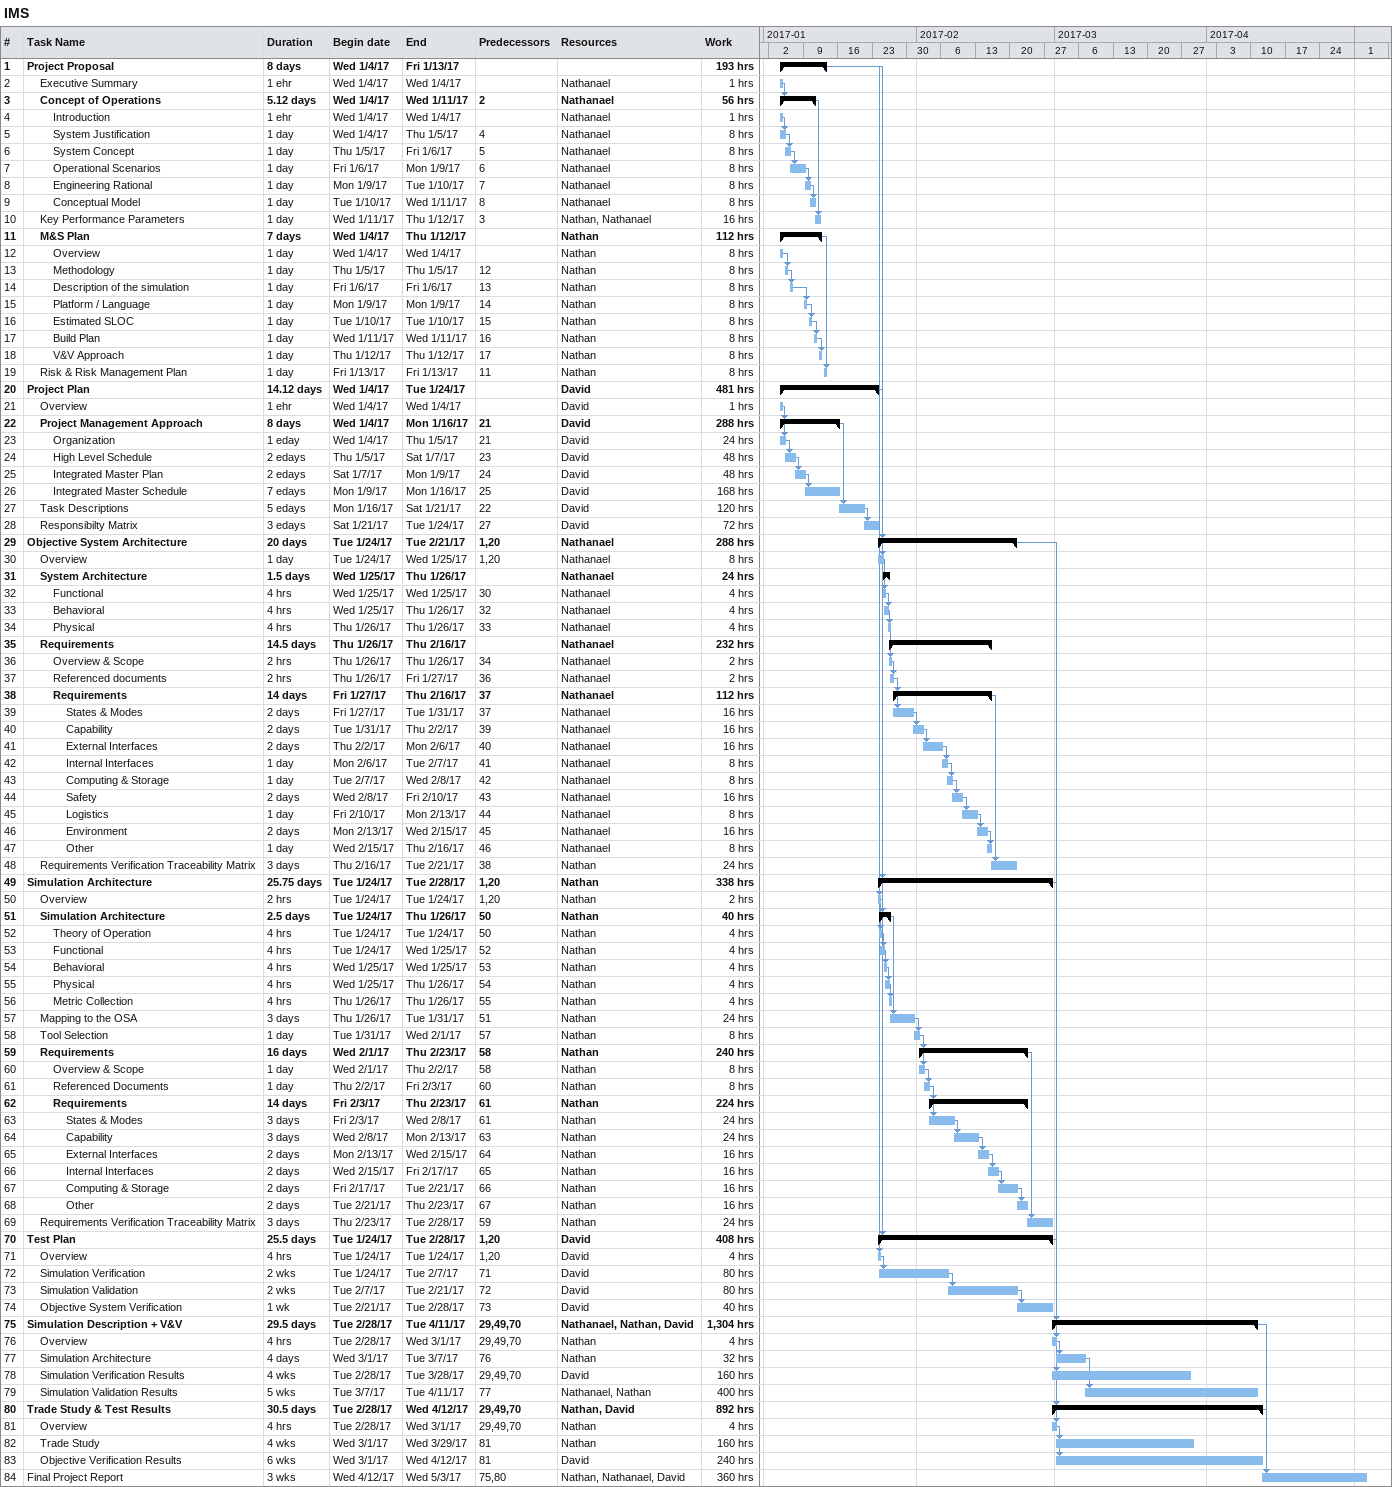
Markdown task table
IMS

| ID | Level | Task | Duration | Start | Finish | Predecessors | Resources | Work (h) |
|---|---|---|---|---|---|---|---|---|
| 1 | 1 | **Project Proposal** | 8d | 2017-01-04 | 2017-01-13 |  |  | 193 |
| 2 | 2 | Executive Summary | 1eh | 2017-01-04 | 2017-01-04 |  | Nathanael | 1 |
| 3 | 2 | **Concept of Operations** | 5.12d | 2017-01-04 | 2017-01-11 | 2 | Nathanael | 56 |
| 4 | 3 | Introduction | 1eh | 2017-01-04 | 2017-01-04 |  | Nathanael | 1 |
| 5 | 3 | System Justification | 1d | 2017-01-04 | 2017-01-05 | 4 | Nathanael | 8 |
| 6 | 3 | System Concept | 1d | 2017-01-05 | 2017-01-06 | 5 | Nathanael | 8 |
| 7 | 3 | Operational Scenarios | 1d | 2017-01-06 | 2017-01-09 | 6 | Nathanael | 8 |
| 8 | 3 | Engineering Rational | 1d | 2017-01-09 | 2017-01-10 | 7 | Nathanael | 8 |
| 9 | 3 | Conceptual Model | 1d | 2017-01-10 | 2017-01-11 | 8 | Nathanael | 8 |
| 10 | 2 | Key Performance Parameters | 1d | 2017-01-11 | 2017-01-12 | 3 | Nathan, Nathanael | 16 |
| 11 | 2 | **M&S Plan** | 7d | 2017-01-04 | 2017-01-12 |  | Nathan | 112 |
| 12 | 3 | Overview | 1d | 2017-01-04 | 2017-01-04 |  | Nathan | 8 |
| 13 | 3 | Methodology | 1d | 2017-01-05 | 2017-01-05 | 12 | Nathan | 8 |
| 14 | 3 | Description of the simulation | 1d | 2017-01-06 | 2017-01-06 | 13 | Nathan | 8 |
| 15 | 3 | Platform / Language | 1d | 2017-01-09 | 2017-01-09 | 14 | Nathan | 8 |
| 16 | 3 | Estimated SLOC | 1d | 2017-01-10 | 2017-01-10 | 15 | Nathan | 8 |
| 17 | 3 | Build Plan | 1d | 2017-01-11 | 2017-01-11 | 16 | Nathan | 8 |
| 18 | 3 | V&V Approach | 1d | 2017-01-12 | 2017-01-12 | 17 | Nathan | 8 |
| 19 | 2 | Risk & Risk Management Plan | 1d | 2017-01-13 | 2017-01-13 | 11 | Nathan | 8 |
| 20 | 1 | **Project Plan** | 14.12d | 2017-01-04 | 2017-01-24 |  | David | 481 |
| 21 | 2 | Overview | 1eh | 2017-01-04 | 2017-01-04 |  | David | 1 |
| 22 | 2 | **Project Management Approach** | 8d | 2017-01-04 | 2017-01-16 | 21 | David | 288 |
| 23 | 3 | Organization | 1ed | 2017-01-04 | 2017-01-05 | 21 | David | 24 |
| 24 | 3 | High Level Schedule | 2ed | 2017-01-05 | 2017-01-07 | 23 | David | 48 |
| 25 | 3 | Integrated Master Plan | 2ed | 2017-01-07 | 2017-01-09 | 24 | David | 48 |
| 26 | 3 | Integrated Master Schedule | 7ed | 2017-01-09 | 2017-01-16 | 25 | David | 168 |
| 27 | 2 | Task Descriptions | 5ed | 2017-01-16 | 2017-01-21 | 22 | David | 120 |
| 28 | 2 | Responsibilty Matrix | 3ed | 2017-01-21 | 2017-01-24 | 27 | David | 72 |
| 29 | 1 | **Objective System Architecture** | 20d | 2017-01-24 | 2017-02-21 | 1, 20 | Nathanael | 288 |
| 30 | 2 | Overview | 1d | 2017-01-24 | 2017-01-25 | 1, 20 | Nathanael | 8 |
| 31 | 2 | **System Architecture** | 1.5d | 2017-01-25 | 2017-01-26 |  | Nathanael | 24 |
| 32 | 3 | Functional | 4h | 2017-01-25 | 2017-01-25 | 30 | Nathanael | 4 |
| 33 | 3 | Behavioral | 4h | 2017-01-25 | 2017-01-26 | 32 | Nathanael | 4 |
| 34 | 3 | Physical | 4h | 2017-01-26 | 2017-01-26 | 33 | Nathanael | 4 |
| 35 | 2 | **Requirements** | 14.5d | 2017-01-26 | 2017-02-16 |  | Nathanael | 232 |
| 36 | 3 | Overview & Scope | 2h | 2017-01-26 | 2017-01-26 | 34 | Nathanael | 2 |
| 37 | 3 | Referenced documents | 2h | 2017-01-26 | 2017-01-27 | 36 | Nathanael | 2 |
| 38 | 3 | **Requirements** | 14d | 2017-01-27 | 2017-02-16 | 37 | Nathanael | 112 |
| 39 | 4 | States & Modes | 2d | 2017-01-27 | 2017-01-31 | 37 | Nathanael | 16 |
| 40 | 4 | Capability | 2d | 2017-01-31 | 2017-02-02 | 39 | Nathanael | 16 |
| 41 | 4 | External Interfaces | 2d | 2017-02-02 | 2017-02-06 | 40 | Nathanael | 16 |
| 42 | 4 | Internal Interfaces | 1d | 2017-02-06 | 2017-02-07 | 41 | Nathanael | 8 |
| 43 | 4 | Computing & Storage | 1d | 2017-02-07 | 2017-02-08 | 42 | Nathanael | 8 |
| 44 | 4 | Safety | 2d | 2017-02-08 | 2017-02-10 | 43 | Nathanael | 16 |
| 45 | 4 | Logistics | 1d | 2017-02-10 | 2017-02-13 | 44 | Nathanael | 8 |
| 46 | 4 | Environment | 2d | 2017-02-13 | 2017-02-15 | 45 | Nathanael | 16 |
| 47 | 4 | Other | 1d | 2017-02-15 | 2017-02-16 | 46 | Nathanael | 8 |
| 48 | 2 | Requirements Verification Traceability Matrix | 3d | 2017-02-16 | 2017-02-21 | 38 | Nathan | 24 |
| 49 | 1 | **Simulation Architecture** | 25.75d | 2017-01-24 | 2017-02-28 | 1, 20 | Nathan | 338 |
| 50 | 2 | Overview | 2h | 2017-01-24 | 2017-01-24 | 1, 20 | Nathan | 2 |
| 51 | 2 | **Simulation Architecture** | 2.5d | 2017-01-24 | 2017-01-26 | 50 | Nathan | 40 |
| 52 | 3 | Theory of Operation | 4h | 2017-01-24 | 2017-01-24 | 50 | Nathan | 4 |
| 53 | 3 | Functional | 4h | 2017-01-24 | 2017-01-25 | 52 | Nathan | 4 |
| 54 | 3 | Behavioral | 4h | 2017-01-25 | 2017-01-25 | 53 | Nathan | 4 |
| 55 | 3 | Physical | 4h | 2017-01-25 | 2017-01-26 | 54 | Nathan | 4 |
| 56 | 3 | Metric Collection | 4h | 2017-01-26 | 2017-01-26 | 55 | Nathan | 4 |
| 57 | 2 | Mapping to the OSA | 3d | 2017-01-26 | 2017-01-31 | 51 | Nathan | 24 |
| 58 | 2 | Tool Selection | 1d | 2017-01-31 | 2017-02-01 | 57 | Nathan | 8 |
| 59 | 2 | **Requirements** | 16d | 2017-02-01 | 2017-02-23 | 58 | Nathan | 240 |
| 60 | 3 | Overview & Scope | 1d | 2017-02-01 | 2017-02-02 | 58 | Nathan | 8 |
| 61 | 3 | Referenced Documents | 1d | 2017-02-02 | 2017-02-03 | 60 | Nathan | 8 |
| 62 | 3 | **Requirements** | 14d | 2017-02-03 | 2017-02-23 | 61 | Nathan | 224 |
| 63 | 4 | States & Modes | 3d | 2017-02-03 | 2017-02-08 | 61 | Nathan | 24 |
| 64 | 4 | Capability | 3d | 2017-02-08 | 2017-02-13 | 63 | Nathan | 24 |
| 65 | 4 | External Interfaces | 2d | 2017-02-13 | 2017-02-15 | 64 | Nathan | 16 |
| 66 | 4 | Internal Interfaces | 2d | 2017-02-15 | 2017-02-17 | 65 | Nathan | 16 |
| 67 | 4 | Computing & Storage | 2d | 2017-02-17 | 2017-02-21 | 66 | Nathan | 16 |
| 68 | 4 | Other | 2d | 2017-02-21 | 2017-02-23 | 67 | Nathan | 16 |
| 69 | 2 | Requirements Verification Traceability Matrix | 3d | 2017-02-23 | 2017-02-28 | 59 | Nathan | 24 |
| 70 | 1 | **Test Plan** | 25.5d | 2017-01-24 | 2017-02-28 | 1, 20 | David | 408 |
| 71 | 2 | Overview | 4h | 2017-01-24 | 2017-01-24 | 1, 20 | David | 4 |
| 72 | 2 | Simulation Verification | 2w | 2017-01-24 | 2017-02-07 | 71 | David | 80 |
| 73 | 2 | Simulation Validation | 2w | 2017-02-07 | 2017-02-21 | 72 | David | 80 |
| 74 | 2 | Objective System Verification | 1w | 2017-02-21 | 2017-02-28 | 73 | David | 40 |
| 75 | 1 | **Simulation Description + V&V** | 29.5d | 2017-02-28 | 2017-04-11 | 29, 49, 70 | Nathanael, Nathan, David | 1304 |
| 76 | 2 | Overview | 4h | 2017-02-28 | 2017-03-01 | 29, 49, 70 | Nathan | 4 |
| 77 | 2 | Simulation Architecture | 4d | 2017-03-01 | 2017-03-07 | 76 | Nathan | 32 |
| 78 | 2 | Simulation Verification Results | 4w | 2017-02-28 | 2017-03-28 | 29, 49, 70 | David | 160 |
| 79 | 2 | Simulation Validation Results | 5w | 2017-03-07 | 2017-04-11 | 77 | Nathanael, Nathan | 400 |
| 80 | 1 | **Trade Study & Test Results** | 30.5d | 2017-02-28 | 2017-04-12 | 29, 49, 70 | Nathan, David | 892 |
| 81 | 2 | Overview | 4h | 2017-02-28 | 2017-03-01 | 29, 49, 70 | Nathan | 4 |
| 82 | 2 | Trade Study | 4w | 2017-03-01 | 2017-03-29 | 81 | Nathan | 160 |
| 83 | 2 | Objective Verification Results | 6w | 2017-03-01 | 2017-04-12 | 81 | David | 240 |
| 84 | 1 | Final Project Report | 3w | 2017-04-12 | 2017-05-03 | 75, 80 | Nathan, Nathanael, David | 360 |
